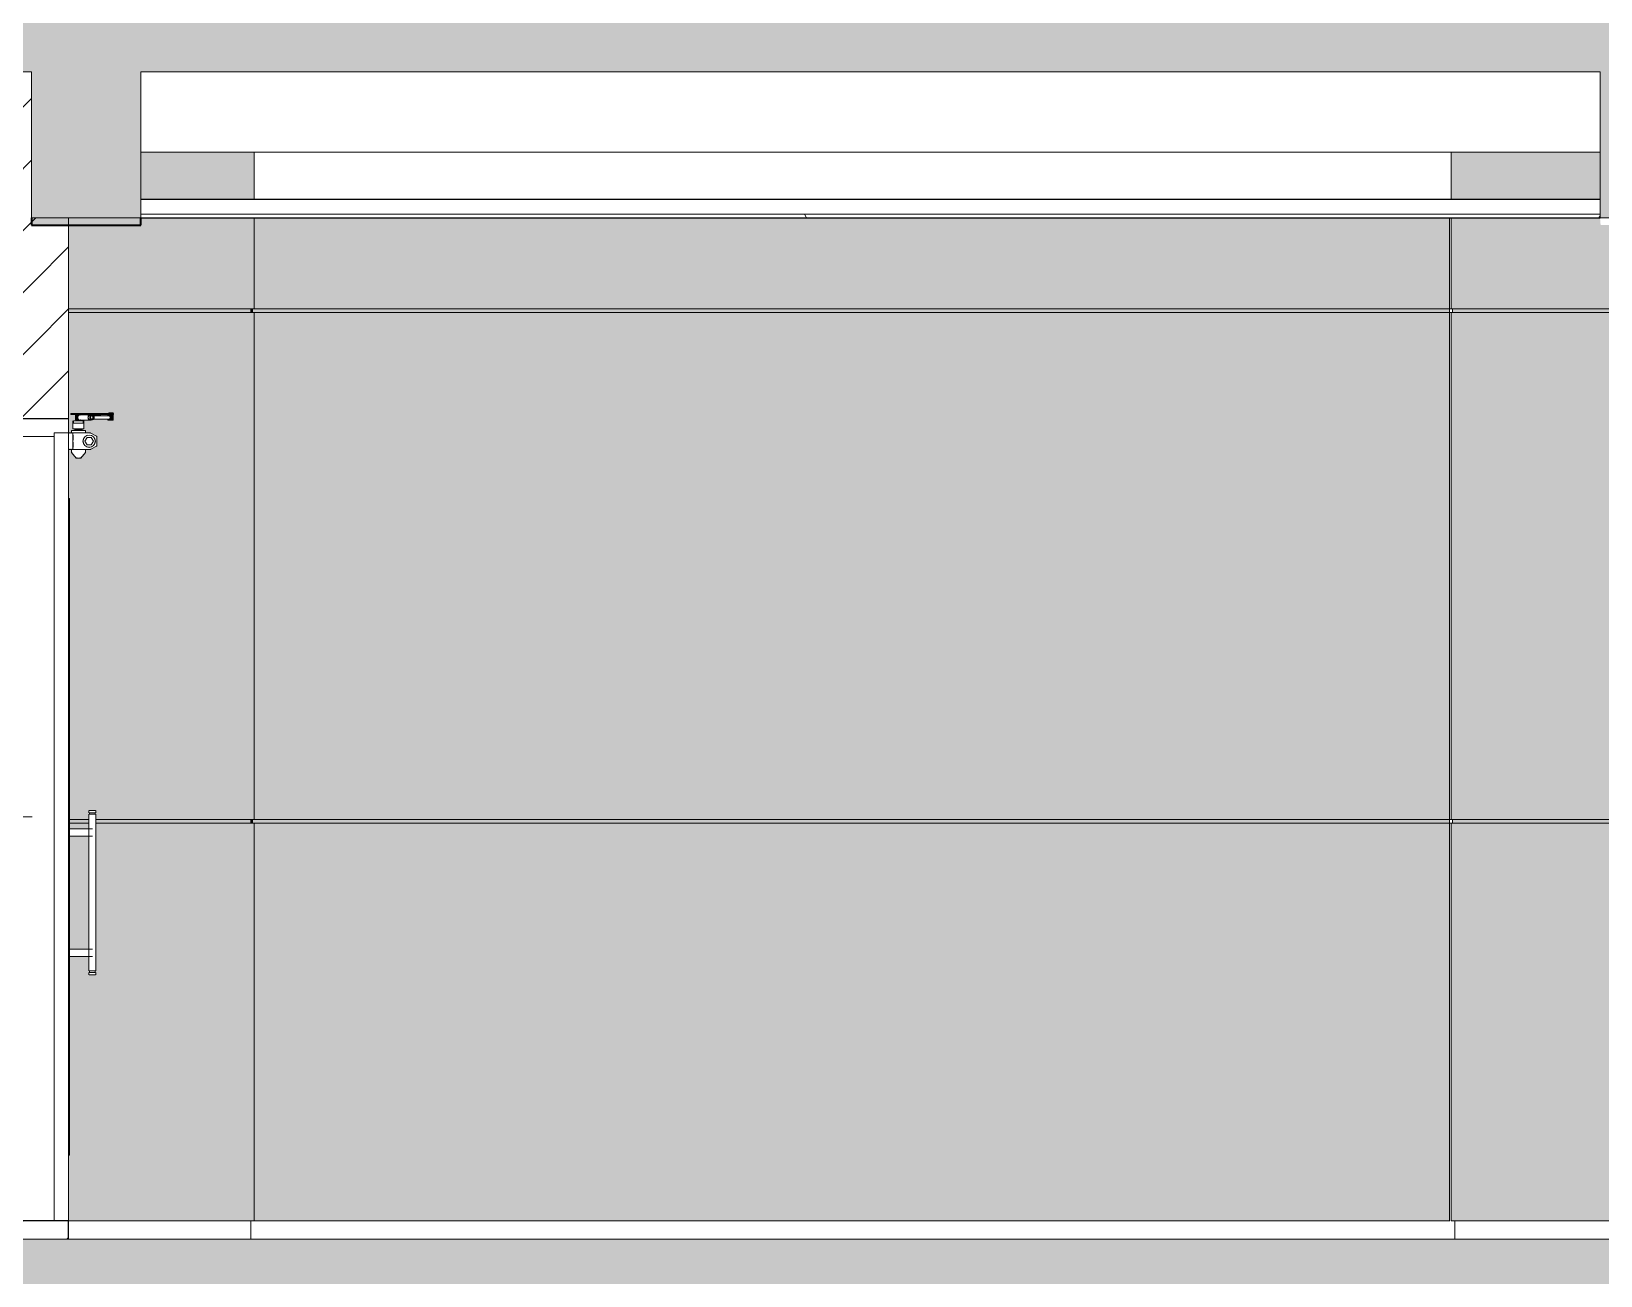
# Model space of a CAD drawing. Header units: millimetres. Extents: x 1240 to 198004, y -7796 to 35300.
# Drawn here: x 39935 to 44237, y 2050 to 5461 of the extents above; entities that cross this region are included whole.
import ezdxf

# ---------------------------------------------------------------- set-up
doc = ezdxf.new("R2010")
doc.units = ezdxf.units.MM
doc.linetypes.add('Centre', pattern=[31.75, 6.35, -4.7625, 15.875, -4.7625])
for name, color, linetype, lineweight in [('0-1', 7, 'Continuous', 5), ('A-CLNG', 13, 'Continuous', 9), ('A-CLNG-1', 13, 'Continuous', 25), ('A-CLNG-PATT-1', 13, 'Continuous', 9), ('A-DETL-GENF-1', 7, 'Continuous', 9), ('A-DETL-THIN', 151, 'Continuous', 9), ('A-DOOR', 31, 'Continuous', 9), ('A-DOOR-1', 31, 'Continuous', 18), ('A-DOOR-FRAM', 31, 'Continuous', 9), ('A-DOOR-FRAM-1', 31, 'Continuous', 18), ('A-DOOR-IDEN', 31, 'Continuous', 9), ('A-FLOR-LEVL-2', 51, 'Centre', 9), ('A-WALL', 113, 'Continuous', 9), ('A-WALL-1', 113, 'Continuous', 25), ('A-WALL-PATT-3', 111, 'Continuous', 5), ('A-WALL-PATT-4', 111, 'Continuous', 9), ('S-BEAM-1', 12, 'Continuous', 5), ('S-BEAM-2', 10, 'Continuous', 35), ('S-BEAM-3', 7, 'Continuous', 9), ('S-COLS-1', 7, 'Continuous', 9)]:
    doc.layers.add(name, color=color, linetype=linetype, lineweight=lineweight)

# ---------------------------------------------------------------- blocks, each defined once
blk = doc.blocks.new('NCV_TKTC_KET CAU_rvt-1-TKCS_MẶT ĐỨNG NỘI KHU 1')
at = {"layer": 'S-BEAM-1'}
blk.add_hatch(color=256, dxfattribs=at).paths.add_polyline_path([(39954.8, 4930), (40235.6, 4930), (40235.6, 4950), (39935.6, 4950), (39935.6, 4930)])
at = {"layer": 'S-BEAM-2'}
for p, q in [((39935.6, 4950), (39935.6, 4930)), ((40235.6, 4930), (40235.6, 4950)), ((39935.6, 4930), (40235.6, 4930))]:
    blk.add_line(p, q, dxfattribs=at)
at = {"layer": 'S-BEAM-3'}
blk.add_line((40235.6, 5130), (44235.3, 5130), dxfattribs=at)
at = {"layer": 'S-COLS-1'}
for p, q in [((40536.9, 2200), (40536.9, 2150)), ((43836.9, 2150), (43836.9, 2200))]:
    blk.add_line(p, q, dxfattribs=at)
blk = doc.blocks.new('FD_07 - DIG_01-1800x2200-CỬA ĐI 2 CÁNH 2-2150742-TKCS_MẶT ĐỨNG NỘI KHU 1')
at = {"layer": 'A-DOOR'}
for p, q in [((40043.4, 4413.5), (40072.7, 4413.5)), ((40043.4, 4413.5), (40043.4, 4410.5)), ((40043.4, 4410.5), (40072.7, 4410.5)), ((40048.9, 4387), (40048.9, 4393)), ((40055.8, 4409), (40055.8, 4396)), ((40055.8, 4409), (40055.8, 4396)), ((40057.9, 4409.5), (40055.9, 4409.5)), ((40055.9, 4409.5), (40057.9, 4409.5)), ((40057.9, 4409.5), (40055.9, 4409.5)), ((40055.9, 4409.5), (40057.9, 4409.5)), ((40056.6, 4409), (40056.3, 4409)), ((40056.3, 4409), (40056.6, 4409)), ((40056.3, 4396), (40056.6, 4396)), ((40056.6, 4396), (40056.3, 4396)), ((40123.9, 4409.5), (40057.9, 4409.5)), ((40058.3, 4396), (40058.3, 4393)), ((40058.3, 4396), (40058.3, 4393)), ((40068.1, 4393), (40068.1, 4395.7)), ((40097, 4409.5), (40068.9, 4409.5)), ((40069.2, 4395.5), (40097, 4395.5)), ((40069.2, 4395.5), (40097, 4395.5)), ((40069.3, 4393), (40069.3, 4395.7)), ((40069.3, 4393), (40069.3, 4395.6)), ((40072.7, 4413.5), (40073.9, 4413.5)), ((40072.7, 4410.5), (40073.9, 4410.5)), ((40073.4, 4413.5), (40072.8, 4413.5)), ((40072.8, 4413.5), (40073.4, 4413.5)), ((40073.4, 4410.5), (40072.8, 4410.5)), ((40072.8, 4410.5), (40073.4, 4410.5)), ((40073.9, 4413.5), (40099.5, 4413.5)), ((40073.9, 4410.5), (40099.5, 4410.5)), ((40078.9, 4393), (40078.9, 4387)), ((40101.7, 4408.5), (40097, 4408.5)), ((40097, 4396.5), (40101.7, 4396.5)), ((40099.5, 4413.5), (40100.5, 4413.5)), ((40099.5, 4410.5), (40100.5, 4410.5)), ((40100.5, 4413.5), (40151.1, 4413.5)), ((40100.5, 4410.5), (40151.1, 4410.5)), ((40148.9, 4407.5), (40103.1, 4407.5)), ((40151.7, 4407.5), (40103.1, 4407.5)), ((40103.1, 4397.5), (40149.7, 4397.5)), ((40103.1, 4397.5), (40151.7, 4397.5)), ((40123.9, 4409.5), (40125.9, 4409.5)), ((40125.9, 4409.5), (40123.9, 4409.5)), ((40123.9, 4409.5), (40125.9, 4409.5)), ((40125.9, 4409.5), (40123.9, 4409.5)), ((40145.7, 4409.5), (40147.3, 4409.5)), ((40147.7, 4409.5), (40145.7, 4409.5)), ((40147.3, 4395.5), (40145.7, 4395.5)), ((40145.7, 4395.5), (40147.7, 4395.5)), ((40146.7, 4409.5), (40146.7, 4406.4)), ((40147.3, 4409.5), (40146.7, 4409.5)), ((40146.7, 4409.5), (40148.3, 4409.5)), ((40146.7, 4409.5), (40146.7, 4406.4)), ((40148.3, 4409.5), (40146.7, 4409.5)), ((40146.7, 4409.5), (40147.3, 4409.5)), ((40146.7, 4398.6), (40146.7, 4395.5)), ((40146.7, 4398.6), (40146.7, 4395.5)), ((40147.2, 4415.3), (40147.2, 4413.5)), ((40147.2, 4415.3), (40159.2, 4415.3)), ((40159.2, 4415.3), (40147.2, 4415.3)), ((40147.2, 4415.3), (40147.2, 4413.5)), ((40147.2, 4415.3), (40159.2, 4415.3)), ((40159.2, 4415.3), (40147.2, 4415.3)), ((40147.3, 4406.5), (40147.3, 4409.5)), ((40147.3, 4409.5), (40147.3, 4406.5)), ((40147.3, 4395.5), (40147.3, 4398.5)), ((40147.3, 4398.5), (40147.3, 4395.5)), ((40148.8, 4395.5), (40147.3, 4395.5)), ((40147.3, 4395.5), (40148.8, 4395.5)), ((40147.7, 4409.5), (40148.8, 4409.5)), ((40148.8, 4395.5), (40147.7, 4395.5)), ((40148.2, 4410.5), (40148.2, 4409.5)), ((40148.2, 4410.5), (40148.2, 4409.5)), ((40148.4, 4409.5), (40148.2, 4409.5)), ((40148.2, 4409.5), (40148.3, 4409.5)), ((40148.8, 4409.5), (40151.5, 4409.5)), ((40148.8, 4406.5), (40148.8, 4409.5)), ((40148.8, 4395.5), (40148.8, 4398.5)), ((40151.5, 4395.5), (40148.8, 4395.5)), ((40149.9, 4406.5), (40151.7, 4406.5)), ((40151.7, 4398.5), (40149.9, 4398.5)), ((40153.2, 4413.5), (40150.7, 4413.5)), ((40150.7, 4413.5), (40153.2, 4413.5)), ((40153.2, 4413.5), (40150.7, 4413.5)), ((40150.7, 4413.5), (40153.2, 4413.5)), ((40150.7, 4410.5), (40153.2, 4410.5)), ((40153.2, 4410.5), (40150.7, 4410.5)), ((40150.7, 4410.5), (40153.2, 4410.5)), ((40153.2, 4410.5), (40150.7, 4410.5)), ((40153.2, 4410.5), (40150.7, 4410.5)), ((40150.7, 4410.5), (40153.2, 4410.5)), ((40150.7, 4410.5), (40153.2, 4410.5)), ((40153.2, 4410.5), (40150.7, 4410.5)), ((40151.1, 4413.5), (40152.7, 4413.5)), ((40152.7, 4413.5), (40151.1, 4413.5)), ((40151.1, 4413.5), (40152.7, 4413.5)), ((40152.7, 4413.5), (40151.1, 4413.5)), ((40152.7, 4410.5), (40151.1, 4410.5)), ((40151.1, 4410.5), (40152.7, 4410.5)), ((40151.1, 4410.5), (40152.7, 4410.5)), ((40152.7, 4410.5), (40151.1, 4410.5)), ((40151.5, 4409.5), (40154.6, 4409.5)), ((40154.6, 4395.5), (40151.5, 4395.5)), ((40151.6, 4413.5), (40153.2, 4413.5)), ((40153.2, 4413.5), (40151.6, 4413.5)), ((40151.6, 4413.5), (40153.2, 4413.5)), ((40153.2, 4413.5), (40151.6, 4413.5)), ((40151.7, 4406.5), (40152, 4406.5)), ((40152, 4398.5), (40151.7, 4398.5)), ((40152, 4406.5), (40153.8, 4406.5)), ((40153.8, 4398.5), (40152, 4398.5)), ((40152.7, 4413.5), (40160.4, 4413.5)), ((40152.7, 4410.5), (40160.4, 4410.5)), ((40155.5, 4409.5), (40153.5, 4409.5)), ((40153.5, 4395.5), (40155.5, 4395.5)), ((40153.8, 4398.5), (40153.8, 4406.5)), ((40156.2, 4409.5), (40154.2, 4409.5)), ((40154.5, 4409.5), (40156.7, 4409.5)), ((40154.6, 4409.5), (40154.6, 4395.5)), ((40154.9, 4409.5), (40156.4, 4409.5)), ((40156.4, 4409.5), (40154.9, 4409.5)), ((40156.2, 4395.5), (40154.9, 4395.5)), ((40154.9, 4395.5), (40156.2, 4395.5)), ((40155.5, 4409.5), (40157, 4409.5)), ((40157, 4395.5), (40155.5, 4395.5)), ((40157, 4409.5), (40159.4, 4409.5)), ((40157, 4395.5), (40157, 4409.5)), ((40159.2, 4395.5), (40157, 4395.5)), ((40158.2, 4409.5), (40158.2, 4410.5)), ((40158.2, 4409.5), (40158.2, 4410.5)), ((40158.9, 4395.5), (40159.2, 4395.5)), ((40159.4, 4409.5), (40159.1, 4409.5)), ((40159.2, 4413.5), (40159.2, 4415.3)), ((40159.2, 4413.5), (40159.2, 4415.3)), ((40159.7, 4395.5), (40159.7, 4409.5)), ((40159.7, 4395.5), (40159.7, 4409.5)), ((40160.4, 4413.5), (40160.4, 4413.5)), ((40160.4, 4413.5), (40160.4, 4413.5)), ((40160.4, 4410.5), (40160.4, 4410.5)), ((40160.4, 4410.5), (40160.4, 4410.5)), ((40160.8, 4410.5), (40160.8, 4413.5)), ((40160.8, 4410.5), (40160.8, 4413.5)), ((40045.5, 4360), (40037.4, 4360)), ((40049, 4360), (40037.4, 4360)), ((40044.8, 4367), (40044.8, 4360)), ((40045.5, 4367), (40044.8, 4367)), ((40044.8, 4367), (40045.5, 4367)), ((40044.8, 4367), (40044.8, 4360)), ((40045.5, 4367), (40044.8, 4367)), ((40044.8, 4367), (40059.3, 4367)), ((40045.5, 4360), (40044.8, 4360)), ((40044.8, 4360), (40045.5, 4360)), ((40050.5, 4360), (40044.8, 4360)), ((40044.8, 4360), (40045.5, 4360)), ((40048.7, 4318), (40048.7, 4357)), ((40048.9, 4376.1), (40048.9, 4384.4)), ((40054.3, 4371), (40048.9, 4371)), ((40048.9, 4371), (40078.9, 4371)), ((40048.9, 4371), (40054.3, 4371)), ((40049, 4360), (40050, 4360)), ((40050, 4360), (40053, 4360)), ((40053, 4360), (40097.2, 4360)), ((40054.3, 4371), (40061.7, 4371)), ((40054.3, 4369), (40054.3, 4371)), ((40054.3, 4369.5), (40054.3, 4369)), ((40055.7, 4369), (40054.3, 4369)), ((40058, 4369), (40054.3, 4369)), ((40055.4, 4369), (40055.4, 4367)), ((40055.7, 4369), (40055.4, 4369)), ((40055.4, 4369), (40056.6, 4369)), ((40055.4, 4369), (40055.4, 4367)), ((40056.6, 4369), (40055.4, 4369)), ((40055.4, 4369), (40055.7, 4369)), ((40056.6, 4369), (40055.7, 4369)), ((40057, 4369), (40055.7, 4369)), ((40055.7, 4369), (40056.6, 4369)), ((40062, 4369), (40057, 4369)), ((40062, 4369), (40058, 4369)), ((40058, 4369), (40062, 4369)), ((40062, 4369), (40058, 4369)), ((40058, 4369), (40062, 4369)), ((40061.7, 4369), (40058, 4369)), ((40059.3, 4367), (40083.9, 4367)), ((40061.7, 4371), (40071.7, 4371)), ((40061.7, 4371), (40061.7, 4369)), ((40066.7, 4369), (40061.7, 4369)), ((40062, 4369), (40066.7, 4369)), ((40066.7, 4369), (40062, 4369)), ((40067.1, 4369), (40062, 4369)), ((40066.7, 4369), (40062, 4369)), ((40062, 4369), (40066.7, 4369)), ((40066.7, 4369), (40070.7, 4369)), ((40070.7, 4369), (40066.7, 4369)), ((40066.7, 4369), (40070.7, 4369)), ((40073.1, 4369), (40066.7, 4369)), ((40071.7, 4369), (40066.7, 4369)), ((40070.7, 4369), (40067.1, 4369)), ((40074.4, 4369), (40070.7, 4369)), ((40070.7, 4369), (40073.4, 4369)), ((40071.7, 4371), (40074.4, 4371)), ((40071.7, 4369), (40071.7, 4371)), ((40073.1, 4369), (40071.7, 4369)), ((40072.2, 4369), (40073.1, 4369)), ((40073.4, 4369), (40072.2, 4369)), ((40078.9, 4371), (40072.6, 4371)), ((40072.6, 4371), (40078.9, 4371)), ((40073.1, 4369), (40073.4, 4369)), ((40073.4, 4369), (40073.1, 4369)), ((40074.4, 4369), (40073.1, 4369)), ((40073.4, 4367), (40073.4, 4369)), ((40073.4, 4367), (40073.4, 4369)), ((40074.4, 4371), (40074.4, 4369)), ((40074.4, 4369), (40074.4, 4371)), ((40078.9, 4384.4), (40078.9, 4376.1)), ((40078.9, 4371), (40078.9, 4371)), ((40082.2, 4337.5), (40087.9, 4347.5)), ((40083.2, 4367), (40083.9, 4367)), ((40083.9, 4367), (40083.2, 4367)), ((40083.9, 4367), (40083.2, 4367)), ((40083.9, 4360), (40083.9, 4367)), ((40083.9, 4360), (40083.9, 4367)), ((40087.9, 4347.5), (40099.5, 4347.5)), ((40098.2, 4359.7), (40113.7, 4351.1)), ((40099.5, 4347.5), (40105.3, 4337.5)), ((40114.7, 4349.3), (40114.7, 4325.7)), ((40037.4, 4315), (40045.5, 4315)), ((40037.4, 4315), (40049, 4315)), ((40044.9, 4315), (40044.9, 4307.4)), ((40045.5, 4315), (40044.9, 4315)), ((40044.9, 4315), (40045.5, 4315)), ((40044.9, 4315), (40044.9, 4307.4)), ((40045.5, 4315), (40044.9, 4315)), ((40044.9, 4315), (40050.6, 4315)), ((40045.1, 4306.7), (40058.1, 4291.3)), ((40050, 4315), (40049, 4315)), ((40053, 4315), (40050, 4315)), ((40097.2, 4315), (40053, 4315)), ((40070.6, 4291.3), (40083.6, 4306.7)), ((40087.9, 4327.5), (40082.2, 4337.5)), ((40083.9, 4307.4), (40083.9, 4315)), ((40083.9, 4307.4), (40083.9, 4315)), ((40099.5, 4327.5), (40087.9, 4327.5)), ((40113.7, 4323.9), (40098.2, 4315.3)), ((40105.3, 4337.5), (40099.5, 4327.5)), ((40060.7, 4292), (40058.8, 4292)), ((40058.8, 4292), (40060.7, 4292)), ((40067.9, 4291), (40060.9, 4291)), ((40060.9, 4291), (40067.9, 4291)), ((40060.9, 4291), (40067.9, 4291)), ((40067.9, 4291), (40060.9, 4291)), ((40069.9, 4292), (40068, 4292)), ((40068, 4292), (40069.9, 4292)), ((40039.4, 4180), (40037.4, 4180)), ((40039.4, 2380), (40039.4, 4180)), ((40092.4, 3325), (40092.4, 3319)), ((40092.4, 3325), (40092.4, 3319)), ((40092.4, 3314.8), (40092.4, 3274.7)), ((40092.4, 3314.8), (40092.4, 2885.2)), ((40093.7, 3325), (40093.7, 3325)), ((40102.4, 3325), (40093.7, 3325)), ((40093.7, 3319), (40093.7, 3319)), ((40093.7, 3319), (40102.4, 3319)), ((40093.7, 3314.8), (40093.7, 3314.8)), ((40093.7, 3314.8), (40102.4, 3314.8)), ((40094.3, 3319), (40094.3, 3314.8)), ((40094.3, 3319), (40094.3, 3314.8)), ((40111, 3325), (40102.4, 3325)), ((40102.4, 3319), (40111, 3319)), ((40102.4, 3314.8), (40111, 3314.8)), ((40110.4, 3314.8), (40110.4, 3319)), ((40110.4, 3314.8), (40110.4, 3319)), ((40111, 3325), (40111, 3325)), ((40111, 3319), (40111, 3319)), ((40111, 3314.8), (40111, 3314.8)), ((40112.4, 3319), (40112.4, 3325)), ((40112.4, 3319), (40112.4, 3325)), ((40112.4, 2885.2), (40112.4, 3314.8)), ((40112.4, 2885.2), (40112.4, 3314.8)), ((40102.4, 3275), (40039.4, 3275)), ((40039.4, 3255), (40102.4, 3255)), ((40092.4, 3255.5), (40092.4, 2944.5)), ((40102.4, 2945), (40039.4, 2945)), ((40092.4, 2925.3), (40092.4, 2885.2)), ((40039.4, 2925), (40102.4, 2925)), ((40093.7, 2885.2), (40093.7, 2885.2)), ((40093.7, 2885.2), (40102.4, 2885.2)), ((40094.3, 2885.2), (40094.3, 2881)), ((40094.3, 2885.2), (40094.3, 2881)), ((40102.4, 2885.2), (40111, 2885.2)), ((40110.4, 2881), (40110.4, 2885.2)), ((40110.4, 2881), (40110.4, 2885.2)), ((40111, 2885.2), (40111, 2885.2)), ((40092.4, 2881), (40092.4, 2875)), ((40092.4, 2881), (40092.4, 2875)), ((40093.7, 2881), (40093.7, 2881)), ((40093.7, 2881), (40102.4, 2881)), ((40093.7, 2875), (40093.7, 2875)), ((40093.7, 2875), (40102.4, 2875)), ((40102.4, 2881), (40111, 2881)), ((40102.4, 2875), (40111, 2875)), ((40111, 2881), (40111, 2881)), ((40111, 2875), (40111, 2875)), ((40112.4, 2875), (40112.4, 2881)), ((40112.4, 2875), (40112.4, 2881)), ((40039.4, 2380), (40037.4, 2380))]:
    blk.add_line(p, q, dxfattribs=at)
at = {"layer": 'A-DOOR', "flags": 128}
for points in [[(40151, 4402.5), (40151, 4403.3), (40150.9, 4404), (40150.7, 4404.7), (40150.5, 4405.4), (40150.2, 4406), (40149.9, 4406.5)], [(40149.9, 4398.5), (40150.2, 4399), (40150.5, 4399.6), (40150.7, 4400.3), (40150.9, 4401), (40151, 4401.7), (40151, 4402.5)], [(40049, 4360), (40048.9, 4359.9), (40048.9, 4359.7), (40048.8, 4359.3), (40048.8, 4358.9), (40048.7, 4358.3), (40048.7, 4357.7), (40048.7, 4357)], [(40048.7, 4357), (40048.7, 4357.7), (40048.7, 4358.3), (40048.8, 4358.9), (40048.8, 4359.3), (40048.9, 4359.7), (40048.9, 4359.9)], [(40048.9, 4359.9), (40048.9, 4359.7), (40048.8, 4359.3), (40048.8, 4358.9), (40048.7, 4358.3), (40048.7, 4357.7), (40048.7, 4357)], [(40048.7, 4357), (40048.7, 4357.7), (40048.7, 4358.3), (40048.8, 4358.9), (40048.8, 4359.3), (40048.9, 4359.7), (40048.9, 4359.9)], [(40045.1, 4306.7), (40045.1, 4306.8), (40045, 4306.8), (40045, 4306.8), (40045, 4306.9), (40045, 4306.9), (40045, 4307), (40044.9, 4307), (40044.9, 4307), (40044.9, 4307.1), (40044.9, 4307.1), (40044.9, 4307.2), (40044.9, 4307.2), (40044.9, 4307.3), (40044.9, 4307.3), (40044.9, 4307.3), (40044.9, 4307.4), (40044.9, 4307.4)], [(40045.1, 4306.7), (40045.1, 4306.7), (40045.1, 4306.8), (40045, 4306.8), (40045, 4306.8), (40045, 4306.9), (40045, 4306.9), (40045, 4307), (40044.9, 4307), (40044.9, 4307), (40044.9, 4307.1), (40044.9, 4307.1), (40044.9, 4307.2), (40044.9, 4307.2), (40044.9, 4307.3), (40044.9, 4307.3), (40044.9, 4307.3), (40044.9, 4307.4), (40044.9, 4307.4)], [(40048.9, 4315.1), (40048.9, 4315.3), (40048.8, 4315.7), (40048.8, 4316.1), (40048.7, 4316.7), (40048.7, 4317.3), (40048.7, 4318)], [(40048.7, 4318), (40048.7, 4317.3), (40048.7, 4316.7), (40048.8, 4316.1), (40048.8, 4315.7), (40048.9, 4315.3), (40048.9, 4315.1)], [(40048.7, 4318), (40048.7, 4317.3), (40048.7, 4316.7), (40048.8, 4316.1), (40048.8, 4315.7), (40048.9, 4315.3), (40048.9, 4315.1), (40049, 4315)], [(40048.9, 4315.1), (40048.9, 4315.3), (40048.8, 4315.7), (40048.8, 4316.1), (40048.7, 4316.7), (40048.7, 4317.3), (40048.7, 4318)], [(40083.9, 4307.4), (40083.9, 4307.4), (40083.9, 4307.3), (40083.9, 4307.3), (40083.8, 4307.2), (40083.8, 4307.2), (40083.8, 4307.1), (40083.8, 4307.1), (40083.8, 4307.1), (40083.8, 4307), (40083.8, 4307), (40083.8, 4306.9), (40083.7, 4306.9), (40083.7, 4306.9), (40083.7, 4306.8), (40083.7, 4306.8), (40083.6, 4306.7)], [(40083.9, 4307.4), (40083.9, 4307.4), (40083.9, 4307.3), (40083.9, 4307.3), (40083.8, 4307.2), (40083.8, 4307.2), (40083.8, 4307.1), (40083.8, 4307.1), (40083.8, 4307.1), (40083.8, 4307), (40083.8, 4307), (40083.8, 4306.9), (40083.7, 4306.9), (40083.7, 4306.9), (40083.7, 4306.8), (40083.7, 4306.8), (40083.6, 4306.7), (40083.6, 4306.7), (40083.6, 4306.7)], [(40058.8, 4291), (40058.8, 4291), (40058.7, 4291), (40058.7, 4291), (40058.6, 4291), (40058.6, 4291), (40058.6, 4291), (40058.5, 4291), (40058.5, 4291), (40058.5, 4291.1), (40058.4, 4291.1), (40058.4, 4291.1), (40058.4, 4291.1), (40058.3, 4291.1), (40058.3, 4291.1), (40058.3, 4291.2), (40058.2, 4291.2), (40058.2, 4291.2), (40058.2, 4291.2), (40058.2, 4291.3), (40058.1, 4291.3)], [(40058.8, 4291), (40058.8, 4291), (40058.7, 4291), (40058.7, 4291), (40058.6, 4291), (40058.6, 4291), (40058.6, 4291), (40058.5, 4291), (40058.5, 4291), (40058.5, 4291.1), (40058.4, 4291.1), (40058.4, 4291.1), (40058.4, 4291.1), (40058.3, 4291.1), (40058.3, 4291.1), (40058.3, 4291.2), (40058.2, 4291.2), (40058.2, 4291.2), (40058.2, 4291.2), (40058.2, 4291.3), (40058.1, 4291.3), (40058.1, 4291.3), (40058.1, 4291.3)], [(40069.9, 4291), (40069.9, 4291), (40069.9, 4291), (40069.9, 4291), (40069.9, 4291), (40069.8, 4291), (40069.8, 4291), (40069.7, 4291), (40069.7, 4291), (40069.6, 4291), (40069.5, 4291), (40069.4, 4291), (40069.3, 4291), (40069.2, 4291), (40069.1, 4291), (40069, 4291), (40068.8, 4291), (40068.7, 4291), (40068.6, 4291), (40068.4, 4291), (40068.2, 4291), (40068.1, 4291), (40067.9, 4291), (40067.7, 4291), (40067.6, 4291), (40067.4, 4291), (40067.2, 4291), (40067, 4291), (40066.8, 4291), (40066.6, 4291), (40066.4, 4291), (40066.2, 4291), (40066, 4291), (40065.7, 4291), (40065.5, 4291), (40065.3, 4291), (40065.1, 4291), (40064.9, 4291), (40064.6, 4291), (40064.4, 4291), (40064.2, 4291), (40064, 4291), (40063.8, 4291), (40063.5, 4291), (40063.3, 4291), (40063.1, 4291), (40062.9, 4291), (40062.7, 4291), (40062.5, 4291), (40062.2, 4291), (40062, 4291), (40061.8, 4291), (40061.6, 4291), (40061.5, 4291), (40061.3, 4291), (40061.1, 4291), (40060.9, 4291), (40060.7, 4291), (40060.6, 4291), (40060.4, 4291), (40060.3, 4291), (40060.1, 4291), (40060, 4291), (40059.8, 4291), (40059.7, 4291), (40059.6, 4291), (40059.5, 4291), (40059.4, 4291), (40059.3, 4291), (40059.2, 4291), (40059.1, 4291), (40059, 4291), (40059, 4291), (40058.9, 4291), (40058.9, 4291), (40058.8, 4291), (40058.8, 4291), (40058.8, 4291), (40058.8, 4291)], [(40058.8, 4291), (40058.8, 4291), (40058.8, 4291), (40058.8, 4291), (40058.9, 4291), (40058.9, 4291), (40058.9, 4291), (40059, 4291), (40059.1, 4291), (40059.1, 4291), (40059.2, 4291), (40059.3, 4291), (40059.4, 4291), (40059.5, 4291), (40059.6, 4291), (40059.8, 4291), (40059.9, 4291), (40060, 4291), (40060.2, 4291), (40060.3, 4291), (40060.5, 4291), (40060.6, 4291), (40060.8, 4291), (40061, 4291), (40061.2, 4291), (40061.4, 4291), (40061.5, 4291), (40061.7, 4291), (40061.9, 4291), (40062.1, 4291), (40062.3, 4291), (40062.6, 4291), (40062.8, 4291), (40063, 4291), (40063.2, 4291), (40063.4, 4291), (40063.6, 4291), (40063.9, 4291), (40064.1, 4291), (40064.3, 4291), (40064.5, 4291), (40064.7, 4291), (40065, 4291), (40065.2, 4291), (40065.4, 4291), (40065.6, 4291), (40065.8, 4291), (40066.1, 4291), (40066.3, 4291), (40066.5, 4291), (40066.7, 4291), (40066.9, 4291), (40067.1, 4291), (40067.3, 4291), (40067.5, 4291), (40067.6, 4291), (40067.8, 4291), (40068, 4291), (40068.2, 4291), (40068.3, 4291), (40068.5, 4291), (40068.6, 4291), (40068.8, 4291), (40068.9, 4291), (40069, 4291), (40069.1, 4291), (40069.3, 4291), (40069.4, 4291), (40069.4, 4291), (40069.5, 4291), (40069.6, 4291), (40069.7, 4291), (40069.7, 4291), (40069.8, 4291), (40069.8, 4291), (40069.9, 4291), (40069.9, 4291), (40069.9, 4291), (40069.9, 4291)], [(40058.8, 4291), (40058.8, 4291), (40058.8, 4291), (40058.8, 4291), (40058.9, 4291), (40058.9, 4291), (40058.9, 4291), (40059, 4291), (40059.1, 4291), (40059.1, 4291), (40059.2, 4291), (40059.3, 4291), (40059.4, 4291), (40059.5, 4291), (40059.6, 4291), (40059.8, 4291), (40059.9, 4291), (40060, 4291), (40060.2, 4291), (40060.3, 4291), (40060.5, 4291), (40060.6, 4291), (40060.8, 4291), (40061, 4291), (40061.2, 4291), (40061.4, 4291), (40061.5, 4291), (40061.7, 4291), (40061.9, 4291), (40062.1, 4291), (40062.3, 4291), (40062.6, 4291), (40062.8, 4291), (40063, 4291), (40063.2, 4291), (40063.4, 4291), (40063.6, 4291), (40063.9, 4291), (40064.1, 4291), (40064.3, 4291), (40064.5, 4291), (40064.7, 4291), (40065, 4291), (40065.2, 4291), (40065.4, 4291), (40065.6, 4291), (40065.8, 4291), (40066.1, 4291), (40066.3, 4291), (40066.5, 4291), (40066.7, 4291), (40066.9, 4291), (40067.1, 4291), (40067.3, 4291), (40067.5, 4291), (40067.6, 4291), (40067.8, 4291), (40068, 4291), (40068.2, 4291), (40068.3, 4291), (40068.5, 4291), (40068.6, 4291), (40068.8, 4291), (40068.9, 4291), (40069, 4291), (40069.1, 4291), (40069.3, 4291), (40069.4, 4291), (40069.4, 4291), (40069.5, 4291), (40069.6, 4291), (40069.7, 4291), (40069.7, 4291), (40069.8, 4291), (40069.8, 4291), (40069.9, 4291), (40069.9, 4291), (40069.9, 4291), (40069.9, 4291)], [(40069.9, 4291), (40069.9, 4291), (40069.9, 4291), (40069.9, 4291), (40069.9, 4291), (40069.8, 4291), (40069.8, 4291), (40069.7, 4291), (40069.7, 4291), (40069.6, 4291), (40069.5, 4291), (40069.4, 4291), (40069.3, 4291), (40069.2, 4291), (40069.1, 4291), (40069, 4291), (40068.8, 4291), (40068.7, 4291), (40068.6, 4291), (40068.4, 4291), (40068.2, 4291), (40068.1, 4291), (40067.9, 4291), (40067.7, 4291), (40067.6, 4291), (40067.4, 4291), (40067.2, 4291), (40067, 4291), (40066.8, 4291), (40066.6, 4291), (40066.4, 4291), (40066.2, 4291), (40066, 4291), (40065.7, 4291), (40065.5, 4291), (40065.3, 4291), (40065.1, 4291), (40064.9, 4291), (40064.6, 4291), (40064.4, 4291), (40064.2, 4291), (40064, 4291), (40063.8, 4291), (40063.5, 4291), (40063.3, 4291), (40063.1, 4291), (40062.9, 4291), (40062.7, 4291), (40062.5, 4291), (40062.2, 4291), (40062, 4291), (40061.8, 4291), (40061.6, 4291), (40061.5, 4291), (40061.3, 4291), (40061.1, 4291), (40060.9, 4291), (40060.7, 4291), (40060.6, 4291), (40060.4, 4291), (40060.3, 4291), (40060.1, 4291), (40060, 4291), (40059.8, 4291), (40059.7, 4291), (40059.6, 4291), (40059.5, 4291), (40059.4, 4291), (40059.3, 4291), (40059.2, 4291), (40059.1, 4291), (40059, 4291), (40059, 4291), (40058.9, 4291), (40058.9, 4291), (40058.8, 4291), (40058.8, 4291), (40058.8, 4291), (40058.8, 4291)], [(40070.6, 4291.3), (40070.6, 4291.2), (40070.5, 4291.2), (40070.5, 4291.2), (40070.5, 4291.2), (40070.4, 4291.2), (40070.4, 4291.1), (40070.4, 4291.1), (40070.4, 4291.1), (40070.3, 4291.1), (40070.3, 4291.1), (40070.3, 4291.1), (40070.2, 4291), (40070.2, 4291), (40070.1, 4291), (40070.1, 4291), (40070.1, 4291), (40070, 4291), (40070, 4291), (40070, 4291), (40069.9, 4291)], [(40070.6, 4291.3), (40070.6, 4291.3), (40070.6, 4291.3), (40070.6, 4291.2), (40070.5, 4291.2), (40070.5, 4291.2), (40070.5, 4291.2), (40070.4, 4291.2), (40070.4, 4291.1), (40070.4, 4291.1), (40070.4, 4291.1), (40070.3, 4291.1), (40070.3, 4291.1), (40070.3, 4291.1), (40070.2, 4291), (40070.2, 4291), (40070.1, 4291), (40070.1, 4291), (40070.1, 4291), (40070, 4291), (40070, 4291), (40070, 4291), (40069.9, 4291)]]:
    blk.add_lwpolyline(points, dxfattribs=at)
at = {"layer": 'A-DOOR'}
for centre, radius, start, end in [((40093.7, 4337.5), 17, 0, 180), ((40093.7, 4337.5), 16.5, 0, 180), ((40093.7, 4337.5), 17, 105, 120), ((40093.7, 4337.5), 17, 105, 120), ((40093.7, 4337.5), 17, 105, 120), ((40097.2, 4358), 2, 60.8025, 90), ((40097.2, 4358), 2, 60.8025, 75.4013), ((40112.7, 4349.3), 2, 0, 60.8025), ((40093.7, 4337.5), 17, 180, 360), ((40093.7, 4337.5), 16.5, 180, 0), ((40093.7, 4337.5), 17, 240, 255), ((40097.2, 4317), 2, 270, 299.1975), ((40097.2, 4317), 2, 284.5987, 299.1975), ((40112.7, 4325.7), 2, 299.1975, 0)]:
    blk.add_arc(centre, radius, start, end, dxfattribs=at)
for centre, major_axis, ratio, start_param, end_param in [((40068.9, 4402.5), (0, 7), 0.965835, 6.029595, 6.536775), ((40068.9, 4402.5), (0, 7), 0.965835, 6.029595, 6.536775), ((40068.9, 4402.5), (0, 7), 0.965835, 3.141593, 3.395183), ((40097, 4402.5), (0, 7), 0.965835, 5.497787, 6.283185), ((40097, 4402.5), (0, 7), 0.965835, 3.141593, 3.926991), ((40097, 4402.5), (0, 7), 0.965835, 3.141593, 3.403392), ((40101.7, 4402.5), (0, 6), 0.965835, 5.759587, 6.283185), ((40101.7, 4402.5), (0, 6), 0.965835, 4.712389, 6.283185), ((40101.7, 4402.5), (0, 6), 0.965835, 3.141593, 4.712389), ((40101.7, 4402.5), (0, 6), 0.965835, 3.141593, 3.665191), ((40101.7, 4402.5), (0, 5), 0.965835, 4.712389, 6.021386), ((40097, 4402.5), (0, 7), 0.965835, 4.712389, 5.235988), ((40101.7, 4402.5), (0, 5), 0.965835, 3.403392, 4.712389), ((40097, 4402.5), (0, 7), 0.965835, 4.18879, 4.712389), ((40145.7, 4402.5), (0, 7), 0.259156, 0, 1.047198), ((40145.7, 4402.5), (0, 7), 0.259156, 0, 1.047198), ((40145.7, 4402.5), (0, 7), 0.259156, 2.094395, 3.141593), ((40145.7, 4402.5), (0, 7), 0.259156, 2.094395, 3.141593), ((40147.7, 4402.5), (0, 7), 0.259156, 0, 1.047198), ((40147.7, 4402.5), (0, 7), 0.259156, 2.094395, 3.141593), ((40147.7, 4402.5), (0, 7), 0.259156, 0, 0.261799), ((40147.7, 4402.5), (0, 7), 0.259156, 2.879793, 3.141593), ((40153.5, 4402.5), (0, 7), 0.259156, 0, 1.570796), ((40153.5, 4402.5), (0, 7), 0.259156, 1.570796, 3.141593), ((40152.9, 4402.5), (0, 2.5), 0.259156, 4.712389, 7.853982), ((40152.9, 4402.5), (0, 2.5), 0.259156, 4.712389, 7.853982), ((40152.9, 4402.5), (0, 2.5), 0.259156, 1.570796, 4.712389), ((40152.9, 4402.5), (0, 2.5), 0.259156, 1.570796, 4.712389), ((40155.5, 4402.5), (0, 7), 0.259156, 0, 1.570796), ((40155.5, 4402.5), (0, 7), 0.259156, 1.570796, 3.141593), ((40150.8, 4402.5), (0, 5), 0.965835, 4.942493, 5.632805), ((40150.8, 4402.5), (0, 5), 0.965835, 3.791973, 4.482285), ((40151.7, 4402.5), (0, 5), 0.965835, 5.235988, 5.759587), ((40151.7, 4402.5), (0, 5), 0.965835, 3.665191, 4.18879), ((40154.9, 4402.5), (0, 2.5), 0.259156, 4.712389, 7.853982), ((40154.9, 4402.5), (0, 2.5), 0.259156, 1.570796, 4.712389), ((40048.9, 4381), (0, 6), 0.000349, 5.323254, 6.283185), ((40048.9, 4383), (0, 12), 0.000349, 2.181662, 3.141593), ((40078.9, 4381), (0, 6), 0.000349, 5.323254, 6.283185), ((40078.9, 4383), (0, 12), 0.000349, 2.181662, 3.141593)]:
    blk.add_ellipse(centre, major_axis=major_axis, ratio=ratio, start_param=start_param, end_param=end_param, dxfattribs=at)
for points in [[(40050, 4349.9), (40050, 4351), (40049.9, 4352.3), (40049.7, 4353.4), (40049.5, 4353.7), (40049.4, 4353.5), (40049.2, 4352.9), (40049.1, 4351.9), (40049, 4350.5), (40048.9, 4348.8), (40048.9, 4347.6), (40048.9, 4347)], [(40048.9, 4347), (40048.9, 4348.2), (40049, 4350), (40049.1, 4351.9), (40049.2, 4352.9), (40049.4, 4353.5), (40049.5, 4353.7), (40049.7, 4353.4), (40049.8, 4352.6), (40050, 4351.4), (40050, 4350.4), (40050, 4349.9)], [(40048.9, 4347), (40048.9, 4348.2), (40049, 4350), (40049.1, 4351.9), (40049.2, 4352.9), (40049.4, 4353.5), (40049.5, 4353.7), (40049.7, 4353.4), (40049.8, 4352.6), (40050, 4351.4), (40050, 4350.4), (40050, 4349.9)], [(40050, 4349.9), (40050, 4351), (40049.9, 4352.3), (40049.7, 4353.4), (40049.5, 4353.7), (40049.4, 4353.5), (40049.2, 4352.9), (40049.1, 4351.9), (40049, 4350.5), (40048.9, 4348.8), (40048.9, 4347.6), (40048.9, 4347)], [(40048.9, 4347), (40048.9, 4345.8), (40049, 4344), (40049.1, 4342.1), (40049.2, 4341.1), (40049.4, 4340.5), (40049.5, 4340.3), (40049.7, 4340.6), (40049.8, 4341.4), (40050, 4342.6), (40050, 4343.6), (40050, 4344.1)], [(40050, 4344.1), (40050, 4343), (40049.9, 4341.7), (40049.7, 4340.6), (40049.5, 4340.3), (40049.4, 4340.5), (40049.2, 4341.1), (40049.1, 4342.1), (40049, 4343.5), (40048.9, 4345.2), (40048.9, 4346.4), (40048.9, 4347)], [(40050, 4344.1), (40050, 4343), (40049.9, 4341.7), (40049.7, 4340.6), (40049.5, 4340.3), (40049.4, 4340.5), (40049.2, 4341.1), (40049.1, 4342.1), (40049, 4343.5), (40048.9, 4345.2), (40048.9, 4346.4), (40048.9, 4347)], [(40048.9, 4347), (40048.9, 4345.8), (40049, 4344), (40049.1, 4342.1), (40049.2, 4341.1), (40049.4, 4340.5), (40049.5, 4340.3), (40049.7, 4340.6), (40049.8, 4341.4), (40050, 4342.6), (40050, 4343.6), (40050, 4344.1)], [(40050, 4330.9), (40050, 4332), (40049.9, 4333.3), (40049.7, 4334.4), (40049.5, 4334.7), (40049.4, 4334.5), (40049.2, 4333.9), (40049.1, 4332.9), (40049, 4331.5), (40048.9, 4329.8), (40048.9, 4328.6), (40048.9, 4328)], [(40048.9, 4328), (40048.9, 4329.2), (40049, 4331), (40049.1, 4332.9), (40049.2, 4333.9), (40049.4, 4334.5), (40049.5, 4334.7), (40049.7, 4334.4), (40049.8, 4333.6), (40050, 4332.4), (40050, 4331.4), (40050, 4330.9)], [(40048.9, 4328), (40048.9, 4329.2), (40049, 4331), (40049.1, 4332.9), (40049.2, 4333.9), (40049.4, 4334.5), (40049.5, 4334.7), (40049.7, 4334.4), (40049.8, 4333.6), (40050, 4332.4), (40050, 4331.4), (40050, 4330.9)], [(40050, 4330.9), (40050, 4332), (40049.9, 4333.3), (40049.7, 4334.4), (40049.5, 4334.7), (40049.4, 4334.5), (40049.2, 4333.9), (40049.1, 4332.9), (40049, 4331.5), (40048.9, 4329.8), (40048.9, 4328.6), (40048.9, 4328)], [(40048.9, 4328), (40048.9, 4326.8), (40049, 4325), (40049.1, 4323.1), (40049.2, 4322.1), (40049.4, 4321.5), (40049.5, 4321.3), (40049.7, 4321.6), (40049.8, 4322.4), (40050, 4323.6), (40050, 4324.6), (40050, 4325.1)], [(40050, 4325.1), (40050, 4324), (40049.9, 4322.7), (40049.7, 4321.6), (40049.5, 4321.3), (40049.4, 4321.5), (40049.2, 4322.1), (40049.1, 4323.1), (40049, 4324.5), (40048.9, 4326.2), (40048.9, 4327.4), (40048.9, 4328)], [(40050, 4325.1), (40050, 4324), (40049.9, 4322.7), (40049.7, 4321.6), (40049.5, 4321.3), (40049.4, 4321.5), (40049.2, 4322.1), (40049.1, 4323.1), (40049, 4324.5), (40048.9, 4326.2), (40048.9, 4327.4), (40048.9, 4328)], [(40048.9, 4328), (40048.9, 4326.8), (40049, 4325), (40049.1, 4323.1), (40049.2, 4322.1), (40049.4, 4321.5), (40049.5, 4321.3), (40049.7, 4321.6), (40049.8, 4322.4), (40050, 4323.6), (40050, 4324.6), (40050, 4325.1)]]:
    blk.add_open_spline(points, degree=3, knots=[0, 0, 0, 0, 0.2, 0.3, 0.4, 0.5, 0.6, 0.7, 0.8, 0.9, 1, 1, 1, 1], dxfattribs=at)
for points in [[(40050.1, 4348.5), (40050.1, 4349), (40050.1, 4349.4), (40050, 4349.9)], [(40050, 4349.9), (40050.1, 4349.4), (40050.1, 4349), (40050.1, 4348.5)], [(40050, 4349.9), (40050.1, 4349.4), (40050.1, 4348.5), (40050.2, 4347.5), (40050.2, 4347)], [(40050.1, 4348.5), (40050.1, 4349), (40050.1, 4349.4), (40050, 4349.9)], [(40050.2, 4347), (40050.2, 4346.5), (40050.1, 4345.5), (40050.1, 4344.6), (40050, 4344.1)], [(40050, 4344.1), (40050.1, 4344.6), (40050.1, 4345), (40050.1, 4345.5)], [(40050.1, 4345.5), (40050.1, 4345), (40050.1, 4344.6), (40050, 4344.1)], [(40050, 4344.1), (40050.1, 4344.6), (40050.1, 4345), (40050.1, 4345.5)], [(40050.1, 4329.5), (40050.1, 4330), (40050.1, 4330.4), (40050, 4330.9)], [(40050, 4330.9), (40050.1, 4330.4), (40050.1, 4330), (40050.1, 4329.5)], [(40050, 4330.9), (40050.1, 4330.4), (40050.1, 4329.5), (40050.2, 4328.5), (40050.2, 4328)], [(40050.1, 4329.5), (40050.1, 4330), (40050.1, 4330.4), (40050, 4330.9)], [(40050.2, 4328), (40050.2, 4327.5), (40050.1, 4326.5), (40050.1, 4325.6), (40050, 4325.1)], [(40050, 4325.1), (40050.1, 4325.6), (40050.1, 4326), (40050.1, 4326.5)], [(40050.1, 4326.5), (40050.1, 4326), (40050.1, 4325.6), (40050, 4325.1)], [(40050, 4325.1), (40050.1, 4325.6), (40050.1, 4326), (40050.1, 4326.5)]]:
    blk.add_open_spline(points, degree=3, dxfattribs=at)
blk = doc.blocks.new('FD_07 - DIG_01-1800x2200-CỬA ĐI 2 CÁNH 2-V8-TKCS_MẶT ĐỨNG NỘI KHU 1')
at = {"layer": 'A-DOOR'}
for p, q in [((40055.8, 4409), (40055.8, 4396)), ((40056.6, 4409), (40060, 4409)), ((40060, 4396), (40056.6, 4396)), ((40058.3, 4409), (40058.3, 4393)), ((40059.5, 4409), (40059.5, 4393)), ((40060, 4409), (40061.9, 4409)), ((40060, 4409), (40060, 4396)), ((40061.9, 4396), (40060, 4396)), ((40061.7, 4409), (40060.4, 4409)), ((40060.4, 4396), (40061.7, 4396)), ((40060.5, 4409), (40061.7, 4409)), ((40061.7, 4409), (40061.7, 4396)), ((40061.7, 4409), (40065.7, 4409)), ((40061.7, 4409), (40061.7, 4396)), ((40065.7, 4396), (40061.7, 4396)), ((40061.9, 4409), (40063.9, 4409)), ((40063.9, 4396), (40061.9, 4396)), ((40065.7, 4408.8), (40065.7, 4409)), ((40068.1, 4393), (40068.1, 4395.7)), ((40097, 4409.5), (40068.9, 4409.5)), ((40068.9, 4395.5), (40097, 4395.5)), ((40069.3, 4393), (40069.3, 4395.7)), ((40101.7, 4408.5), (40097, 4408.5)), ((40097, 4396.5), (40101.7, 4396.5)), ((40102.5, 4407.5), (40101.7, 4407.5)), ((40101.7, 4397.5), (40102.5, 4397.5))]:
    blk.add_line(p, q, dxfattribs=at)
for centre, major_axis, ratio, start_param, end_param in [((40061.6, 4402.5), (0, 2.5), 0.259156, 4.712389, 7.853982), ((40061.6, 4402.5), (0, 2.5), 0.259156, 1.570796, 4.712389), ((40061.4, 4402.5), (0, 6.79), 0.259156, 5.224283, 5.992125), ((40061.4, 4402.5), (0, 6.79), 0.259156, 3.432653, 4.200495), ((40063.4, 4402.5), (0, 6.79), 0.259156, 5.736177, 5.992125), ((40063.4, 4402.5), (0, 6.79), 0.259156, 3.432653, 3.688601), ((40068.9, 4402.5), (0, 7), 0.965835, 2.634413, 3.395183), ((40068.9, 4402.5), (0, 7), 0.965835, 6.029595, 6.720481), ((40097, 4402.5), (0, 7), 0.965835, 5.497787, 7.853982), ((40097, 4402.5), (0, 7), 0.965835, 1.570796, 3.926991), ((40097, 4402.5), (0, 6), 0.965835, 5.235988, 7.853982), ((40097, 4402.5), (0, 6), 0.965835, 1.570796, 4.18879), ((40101.7, 4402.5), (0, 6), 0.965835, 4.712389, 7.853982), ((40101.7, 4402.5), (0, 6), 0.965835, 1.570796, 4.712389), ((40101.7, 4402.5), (0, 5), 0.965835, 0, 1.570796), ((40101.7, 4402.5), (0, 5), 0.965835, 1.570796, 3.141593), ((40101.7, 4402.5), (0, 5), 0.965835, 4.712389, 6.021386), ((40097, 4402.5), (0, 7), 0.965835, 4.712389, 5.235988), ((40101.7, 4402.5), (0, 5), 0.965835, 3.403392, 4.712389), ((40097, 4402.5), (0, 7), 0.965835, 4.18879, 4.712389)]:
    blk.add_ellipse(centre, major_axis=major_axis, ratio=ratio, start_param=start_param, end_param=end_param, dxfattribs=at)
for points, knots in [([(40065.7, 4408.6), (40065.5, 4408.5), (40065.1, 4408.2), (40064.7, 4407.8), (40064.4, 4407.5), (40064.1, 4407.3), (40064, 4407), (40063.9, 4406.8), (40063.8, 4406.7), (40063.7, 4406.5), (40063.6, 4406.3), (40063.5, 4406.1), (40063.3, 4405.8), (40063.3, 4405.6), (40063.2, 4405.4), (40063.1, 4405.3), (40063.1, 4405), (40063, 4404.8), (40062.9, 4404.4), (40062.8, 4404), (40062.8, 4403.7), (40062.7, 4403.2), (40062.7, 4402.8), (40062.7, 4402.5)], [0, 0, 0, 0, 0.1, 0.2, 0.25, 0.3, 0.35, 0.375, 0.4, 0.425, 0.45, 0.5, 0.55, 0.575, 0.6, 0.625, 0.65, 0.7, 0.75, 0.8, 0.85, 0.9, 1, 1, 1, 1]), ([(40062.7, 4402.5), (40062.7, 4402.2), (40062.7, 4401.8), (40062.8, 4401.3), (40062.8, 4401), (40062.9, 4400.6), (40063, 4400.2), (40063.1, 4400), (40063.1, 4399.7), (40063.2, 4399.6), (40063.3, 4399.4), (40063.3, 4399.2), (40063.5, 4398.9), (40063.6, 4398.7), (40063.7, 4398.5), (40063.8, 4398.3), (40063.9, 4398.2), (40064, 4398), (40064.1, 4397.7), (40064.4, 4397.5), (40064.7, 4397.2), (40065.1, 4396.8), (40065.5, 4396.5), (40065.7, 4396.4)], [0, 0, 0, 0, 0.1, 0.15, 0.2, 0.25, 0.3, 0.35, 0.375, 0.4, 0.425, 0.45, 0.5, 0.55, 0.575, 0.6, 0.625, 0.65, 0.7, 0.75, 0.8, 0.9, 1, 1, 1, 1])]:
    blk.add_open_spline(points, degree=3, knots=knots, dxfattribs=at)
at = {"layer": 'A-DOOR-1'}
for p, q in [((40077.4, 4393), (40050.4, 4393)), ((40050.4, 4393), (40050.4, 4387)), ((40077.4, 4387), (40077.4, 4393)), ((40037.4, 4360), (39997.4, 4360)), ((39997.4, 4360), (39997.4, 2200)), ((40037.4, 2200), (40037.4, 4360)), ((40050.4, 4387), (40077.4, 4387)), ((39997.4, 2200), (40037.4, 2200))]:
    blk.add_line(p, q, dxfattribs=at)
at = {"layer": 'A-DOOR-1', "flags": 128}
for points in [[(40107.7, 4402.5), (40107.5, 4403.7), (40107.1, 4404.8), (40106.4, 4405.8), (40105.5, 4406.6), (40104.4, 4407.2), (40103.1, 4407.5), (40101.9, 4407.5), (40100.7, 4407.2), (40099.6, 4406.6), (40098.6, 4405.8), (40097.9, 4404.8), (40097.5, 4403.7), (40097.3, 4402.5)], [(40097.3, 4402.5), (40097.5, 4401.3), (40097.9, 4400.2), (40098.6, 4399.2), (40099.6, 4398.4), (40100.7, 4397.8), (40101.9, 4397.5), (40103.1, 4397.5), (40104.4, 4397.8), (40105.5, 4398.4), (40106.4, 4399.2), (40107.1, 4400.2), (40107.5, 4401.3), (40107.7, 4402.5)]]:
    blk.add_lwpolyline(points, dxfattribs=at)
at = {"layer": 'A-DOOR-FRAM'}
blk.add_line((39837.4, 4350), (39837.4, 2200), dxfattribs=at)
at = {"layer": 'A-DOOR-FRAM-1'}
for p, q in [((40037.4, 4400), (39837.4, 4400)), ((39837.4, 4400), (39837.4, 4350)), ((40037.4, 4360), (40037.4, 4400)), ((39837.4, 4350), (39997.4, 4350)), ((39997.4, 4350), (39997.4, 4360)), ((39997.4, 4360), (40037.4, 4360))]:
    blk.add_line(p, q, dxfattribs=at)

msp = doc.modelspace()

# ---------------------------------------------------------------- hatches: boundary and pattern name
at = {"layer": 'A-CLNG-PATT-1'}
h = msp.add_hatch(dxfattribs=at)
h.set_pattern_fill('FP_9', color=256, style=0, pattern_type=2)
h.set_pattern_definition([(0, (377.74, 0), (1219.2, 304.8), [50.292, -864.108, 50.292, -864.108, -4876.8]), (0, (377.74, 0), (1219.2, 304.8), [-1828.8, 50.292, -1778.508, 50.292, -864.108, -2133.6]), (0, (377.74, 0), (1219.2, 304.8), [-4572, 50.292, -559.308, 50.292, -1473.708]), (120, (834.94, 152.4), (-873.5645, 903.4582), [50.292, -864.108, 50.292, -864.108, -4876.8]), (120, (834.94, 152.4), (-873.5645, 903.4582), [-1828.8, 50.292, -1778.508, 50.292, -864.108, -2133.6]), (120, (834.94, 152.4), (-873.5645, 903.4582), [-4572, 50.292, -559.308, 50.292, -1473.708]), (240, (987.34, 762), (-345.6355, -1208.2582), [50.292, -864.108, 50.292, -864.108, -4876.8]), (240, (987.34, 762), (-345.6355, -1208.2582), [-1828.8, 50.292, -1778.508, 50.292, -864.108, -2133.6]), (240, (987.34, 762), (-345.6355, -1208.2582), [-4572, 50.292, -559.308, 50.292, -1473.708])])
h.paths.add_polyline_path([(40235.6, 4950), (44235.3, 4950), (44235.3, 4960), (40235.6, 4960)])
at = {"layer": 'A-DETL-GENF-1'}
h = msp.add_hatch(color=256, dxfattribs=at)
h.paths.add_polyline_path([(44535.3, 4950), (44535.3, 5550), (26535.3, 5550), (26535.3, 5150), (26735.3, 5150), (26735.3, 5350), (28436.9, 5350), (28436.9, 5100), (28635.3, 5100), (28635.3, 5350), (30535.3, 5350), (30535.3, 5100), (30736.9, 5100), (30736.9, 5350), (33335.3, 5350), (33335.3, 5100), (33535.3, 5100), (33535.3, 5350), (35535.3, 5350), (35535.3, 5100), (35737.4, 5100), (35737.4, 5350), (39935.6, 5350), (39935.6, 4950), (40235.6, 4950), (40235.6, 5350), (44235.3, 5350), (44235.3, 4950)])
h.paths.add_polyline_path([(23535.3, 5150), (23535.3, 5550), (23337.4, 5550), (23337.4, 5150)])
h = msp.add_hatch(color=256, dxfattribs=at)
h.paths.add_polyline_path([(39935.6, 1550), (40235.6, 1550), (40235.6, 1950), (44235.3, 1950), (44235.3, 1550), (44535.3, 1550), (44535.3, 2150), (26535.3, 2150), (26535.3, 1750), (26735.3, 1750), (26735.3, 1950), (28436.9, 1950), (28436.9, 1700), (28635.3, 1700), (28635.3, 1950), (30535.3, 1950), (30535.3, 1700), (30736.9, 1700), (30736.9, 1950), (33335.3, 1950), (33335.3, 1700), (33535.3, 1700), (33535.3, 1950), (35535.3, 1950), (35535.3, 1700), (35737.4, 1700), (35737.4, 1950), (39935.6, 1950)])
h.paths.add_polyline_path([(23535.3, 1750), (23535.3, 2150), (23337.4, 2150), (23337.4, 1750)])
at = {"layer": 'A-WALL-PATT-3'}
h = msp.add_hatch(color=256, dxfattribs=at)
h.paths.add_polyline_path([(43829.8, 2200), (44536.9, 2200), (44536.9, 3290), (43826.9, 3290), (43826.9, 2200)])
h.paths.add_polyline_path([(43829.8, 3300), (44536.9, 3300), (44536.9, 4690), (43826.9, 4690), (43826.9, 3300)])
h.paths.add_polyline_path([(43826.9, 4700), (44536.9, 4700), (44536.9, 4930), (44236.9, 4930), (44235.3, 4950), (43826.9, 4950)])
h.paths.add_polyline_path([(43826.9, 5000), (44235.3, 5000), (44235.3, 5130), (43826.9, 5130)])
h.paths.add_polyline_path([(44475.7, 5580), (44536.9, 5580), (44536.9, 5600), (43826.9, 5600), (43826.9, 5580), (44236.9, 5580)])
h = msp.add_hatch(color=256, dxfattribs=at)
h.paths.add_polyline_path([(40037.4, 2200), (40535.7, 2200), (40535.7, 3290), (40111, 3290), (40111, 2875), (40093.7, 2875), (40093.7, 2925), (40039.4, 2925), (40039.4, 2380), (40037.4, 2380)])
h.paths.add_polyline_path([(40039.4, 2945), (40093.7, 2945), (40093.7, 3255), (40039.4, 3255), (40039.4, 3112)])
h.paths.add_polyline_path([(40044.2, 3275), (40093.7, 3275), (40093.7, 3290), (40039.4, 3290), (40039.4, 3275)])
h.paths.add_polyline_path([(40093.7, 3300), (40093.7, 3325), (40111, 3325), (40111, 3300), (40535.7, 3300), (40535.7, 4690), (40037.4, 4690), (40037.4, 4357), (40048.7, 4357), (40047.5, 4318), (40037.4, 4318), (40037.4, 4180), (40039.4, 4180), (40039.4, 3300)])
h.paths.add_polyline_path([(40097.2, 4360), (40090, 4353.5), (40090.1, 4354.5), (40093.7, 4357.3)])
h.paths.add_polyline_path([(40066.8, 4291.3), (40058.1, 4293), (40045.5, 4311.2), (40046.9, 4315), (40051.6, 4315), (40050.2, 4341.9), (40048.7, 4360), (40045.5, 4360), (40045.7, 4367), (40083.2, 4367), (40083.2, 4360), (40097.2, 4359.7), (40098.2, 4359.7), (40114.7, 4349.3), (40113.7, 4323.9), (40098.2, 4315.3), (40097.2, 4315), (40083.2, 4315), (40081.7, 4307.2), (40067.5, 4291.3), (40067, 4291.3)])
h.paths.add_polyline_path([(40066.7, 4369), (40059.7, 4369.9), (40057, 4369.5), (40051.7, 4371), (40048.9, 4372.4), (40050.4, 4393), (40058.5, 4393), (40057.1, 4396), (40056.6, 4396.4), (40057.6, 4409), (40106.3, 4407.3), (40146.8, 4407.3), (40148.8, 4409.5), (40159.1, 4409.5), (40157.4, 4395.5), (40147.8, 4395.5), (40146.6, 4398.5), (40099.5, 4396), (40095.3, 4395.7), (40078.9, 4395.7), (40078.9, 4371), (40071.7, 4369.5), (40068.4, 4369.7), (40067.1, 4369.1)])
h.paths.add_polyline_path([(40078.9, 4392.7), (40078.9, 4392.7), (40077.4, 4395.7), (40069.2, 4395.5), (40069.3, 4393), (40078.9, 4393)])
h.paths.add_polyline_path([(40068.9, 4393), (40068.9, 4393.8), (40068.6, 4393)])
h.paths.add_polyline_path([(40073.9, 4409.5), (40043.4, 4410.5), (40043.4, 4413.5), (40151.1, 4413.5), (40149.6, 4410.5), (40075.9, 4409.5)])
h.paths.add_polyline_path([(40157, 4410.5), (40152.7, 4410.5), (40152.7, 4413.5), (40160.4, 4413.5), (40158.7, 4410.5), (40157.4, 4410.5)])
h.paths.add_polyline_path([(40099.5, 4410.5), (40100.5, 4410.5), (40099.5, 4412.5)])
h.paths.add_polyline_path([(40037.4, 4700), (40535.7, 4700), (40535.7, 4950), (40235.6, 4950), (40235.6, 4930), (40037.4, 4930)])
h.paths.add_polyline_path([(40322.1, 5000), (40535.7, 5000), (40535.7, 5130), (40235.6, 5130), (40235.6, 5000)])
h = msp.add_hatch(color=256, dxfattribs=at)
h.paths.add_polyline_path([(40545.7, 2200), (40545.7, 3290), (40535.7, 3290), (40535.7, 2200)])
h.paths.add_polyline_path([(40535.7, 3300), (40545.7, 3300), (40545.7, 4690), (40535.7, 4690), (40535.7, 3740.7)])
h.paths.add_polyline_path([(40545.7, 4700), (40545.7, 4950), (40535.7, 4950), (40535.7, 4700)])
h.paths.add_polyline_path([(40541.4, 5000), (40545.7, 5000), (40545.7, 5130), (40535.7, 5130), (40535.7, 5000)])
h = msp.add_hatch(color=256, dxfattribs=at)
h.paths.add_polyline_path([(40545.7, 2200), (43822.9, 2200), (43822.9, 3290), (40545.7, 3290), (40545.7, 2483.2)])
h.paths.add_polyline_path([(43822.9, 3300), (43822.9, 4690), (40545.7, 4690), (40545.7, 3300), (42538.1, 3300)])
h.paths.add_polyline_path([(41345.7, 4700), (43822.9, 4700), (43822.9, 4950), (40545.7, 4950), (40545.7, 4700), (41325.5, 4700)])
for points in [[(40037.4, 4690), (40535.7, 4690), (40535.7, 4700), (40037.4, 4700)], [(40535.7, 4690), (40541.7, 4690), (40541.7, 4700), (40535.7, 4700)], [(43822.9, 4690), (43822.9, 4700), (40541.7, 4700), (40541.8, 4690), (42538.1, 4690)], [(44536.9, 4690), (44536.9, 4700), (43830.9, 4700), (43830.9, 4690)], [(40541.7, 3290), (40541.7, 3300), (40535.7, 3300), (40535.7, 3290)], [(43822.9, 3290), (43822.9, 3300), (40541.7, 3300), (40541.7, 3290), (42538.1, 3290)], [(44536.9, 3290), (44536.9, 3300), (43830.9, 3300), (43830.9, 3290)]]:
    msp.add_hatch(color=256, dxfattribs=at).paths.add_polyline_path(points)
h = msp.add_hatch(color=256, dxfattribs=at)
h.paths.add_polyline_path([(40277.7, 3290), (40535.7, 3290), (40535.7, 3300), (40111, 3300), (40111, 3290), (40116.2, 3290)])
h.paths.add_polyline_path([(40093.7, 3290), (40093.7, 3300), (40039.4, 3300), (40039.4, 3290)])
at = {"layer": 'A-WALL-PATT-4'}
h = msp.add_hatch(dxfattribs=at)
h.set_pattern_fill('FP_1', color=256, style=0, pattern_type=2)
h.set_pattern_definition([(45, (377.74, 0), (-84.8528, 84.8528), [])])
h.paths.add_polyline_path([(39954.8, 2150), (40037.4, 2150), (40037.4, 2200), (39837.4, 2200), (39837.4, 2150), (39935.6, 2150)])
h.paths.add_polyline_path([(40035.5, 4400), (40037.4, 4400), (40037.4, 4950), (39935.6, 4950), (39935.6, 5350), (39837.4, 5350), (39837.4, 4400), (39954.8, 4400)])

# ---------------------------------------------------------------- linework, layer by layer
at = {"layer": 'A-CLNG'}
msp.add_line((44235.3, 4960), (40235.6, 4960), dxfattribs=at)
at = {"layer": 'A-CLNG-1'}
for p, q in [((44235.3, 5000), (40235.6, 5000)), ((40235.6, 4950), (44235.3, 4950))]:
    msp.add_line(p, q, dxfattribs=at)
at = {"layer": 'A-DETL-THIN'}
for p, q in [((35737.4, 5350), (39935.6, 5350)), ((39935.6, 5350), (39935.6, 4950)), ((40235.6, 4950), (40235.6, 5350)), ((40235.6, 5350), (44235.3, 5350)), ((44235.3, 5350), (44235.3, 4950)), ((39935.6, 4950), (40235.6, 4950)), ((44235.3, 4950), (44535.3, 4950)), ((44535.3, 2150), (26535.3, 2150))]:
    msp.add_line(p, q, dxfattribs=at)
at = {"layer": 'A-DOOR-IDEN'}
msp.add_line((39937.4, 3307.6), (39612.1, 3307), dxfattribs=at)
at = {"layer": 'A-FLOR-LEVL-2'}
msp.add_line((1240.2, 2200), (89680, 2200), dxfattribs=at)
at = {"layer": 'A-WALL'}
for p, q in [((40545.7, 5130), (40545.7, 5000)), ((43826.9, 5130), (43826.9, 5000)), ((40037.4, 4400), (40037.4, 4950)), ((40545.7, 4950), (40545.7, 4700)), ((43822.9, 2200), (43822.9, 4950)), ((43826.9, 4950), (43826.9, 4700)), ((40037.4, 4700), (44546.9, 4700)), ((44546.9, 4690), (40037.4, 4690)), ((40541.7, 4700), (40541.7, 4690)), ((40545.7, 4690), (40545.7, 3300)), ((43826.9, 4690), (43826.9, 3300)), ((43830.9, 4700), (43830.9, 4690)), ((40039.4, 3300), (40093.7, 3300)), ((40093.7, 3290), (40039.4, 3290)), ((40110.7, 3300), (44546.9, 3300)), ((44546.9, 3290), (40111, 3290)), ((40541.7, 3300), (40541.7, 3290)), ((40545.7, 3290), (40545.7, 2200)), ((43826.9, 3290), (43826.9, 2200)), ((43830.9, 3300), (43830.9, 3290)), ((40037.4, 2200), (43822.9, 2200)), ((43826.9, 2200), (44536.9, 2200))]:
    msp.add_line(p, q, dxfattribs=at)
at = {"layer": 'A-WALL-1'}
for p, q in [((39837.4, 4400), (40037.4, 4400)), ((40037.4, 2200), (39837.4, 2200)), ((40037.4, 2150), (40037.4, 2200))]:
    msp.add_line(p, q, dxfattribs=at)

# ---------------------------------------------------------------- block references
at = {"layer": '0-1'}
msp.add_blockref('NCV_TKTC_KET CAU_rvt-1-TKCS_MẶT ĐỨNG NỘI KHU 1', (0, 0), dxfattribs=at)
at = {"layer": 'A-DOOR'}
for name in ['FD_07 - DIG_01-1800x2200-CỬA ĐI 2 CÁNH 2-V8-TKCS_MẶT ĐỨNG NỘI KHU 1', 'FD_07 - DIG_01-1800x2200-CỬA ĐI 2 CÁNH 2-2150742-TKCS_MẶT ĐỨNG NỘI KHU 1']:
    msp.add_blockref(name, (0, 0), dxfattribs=at)

doc.saveas('drawing.dxf')
